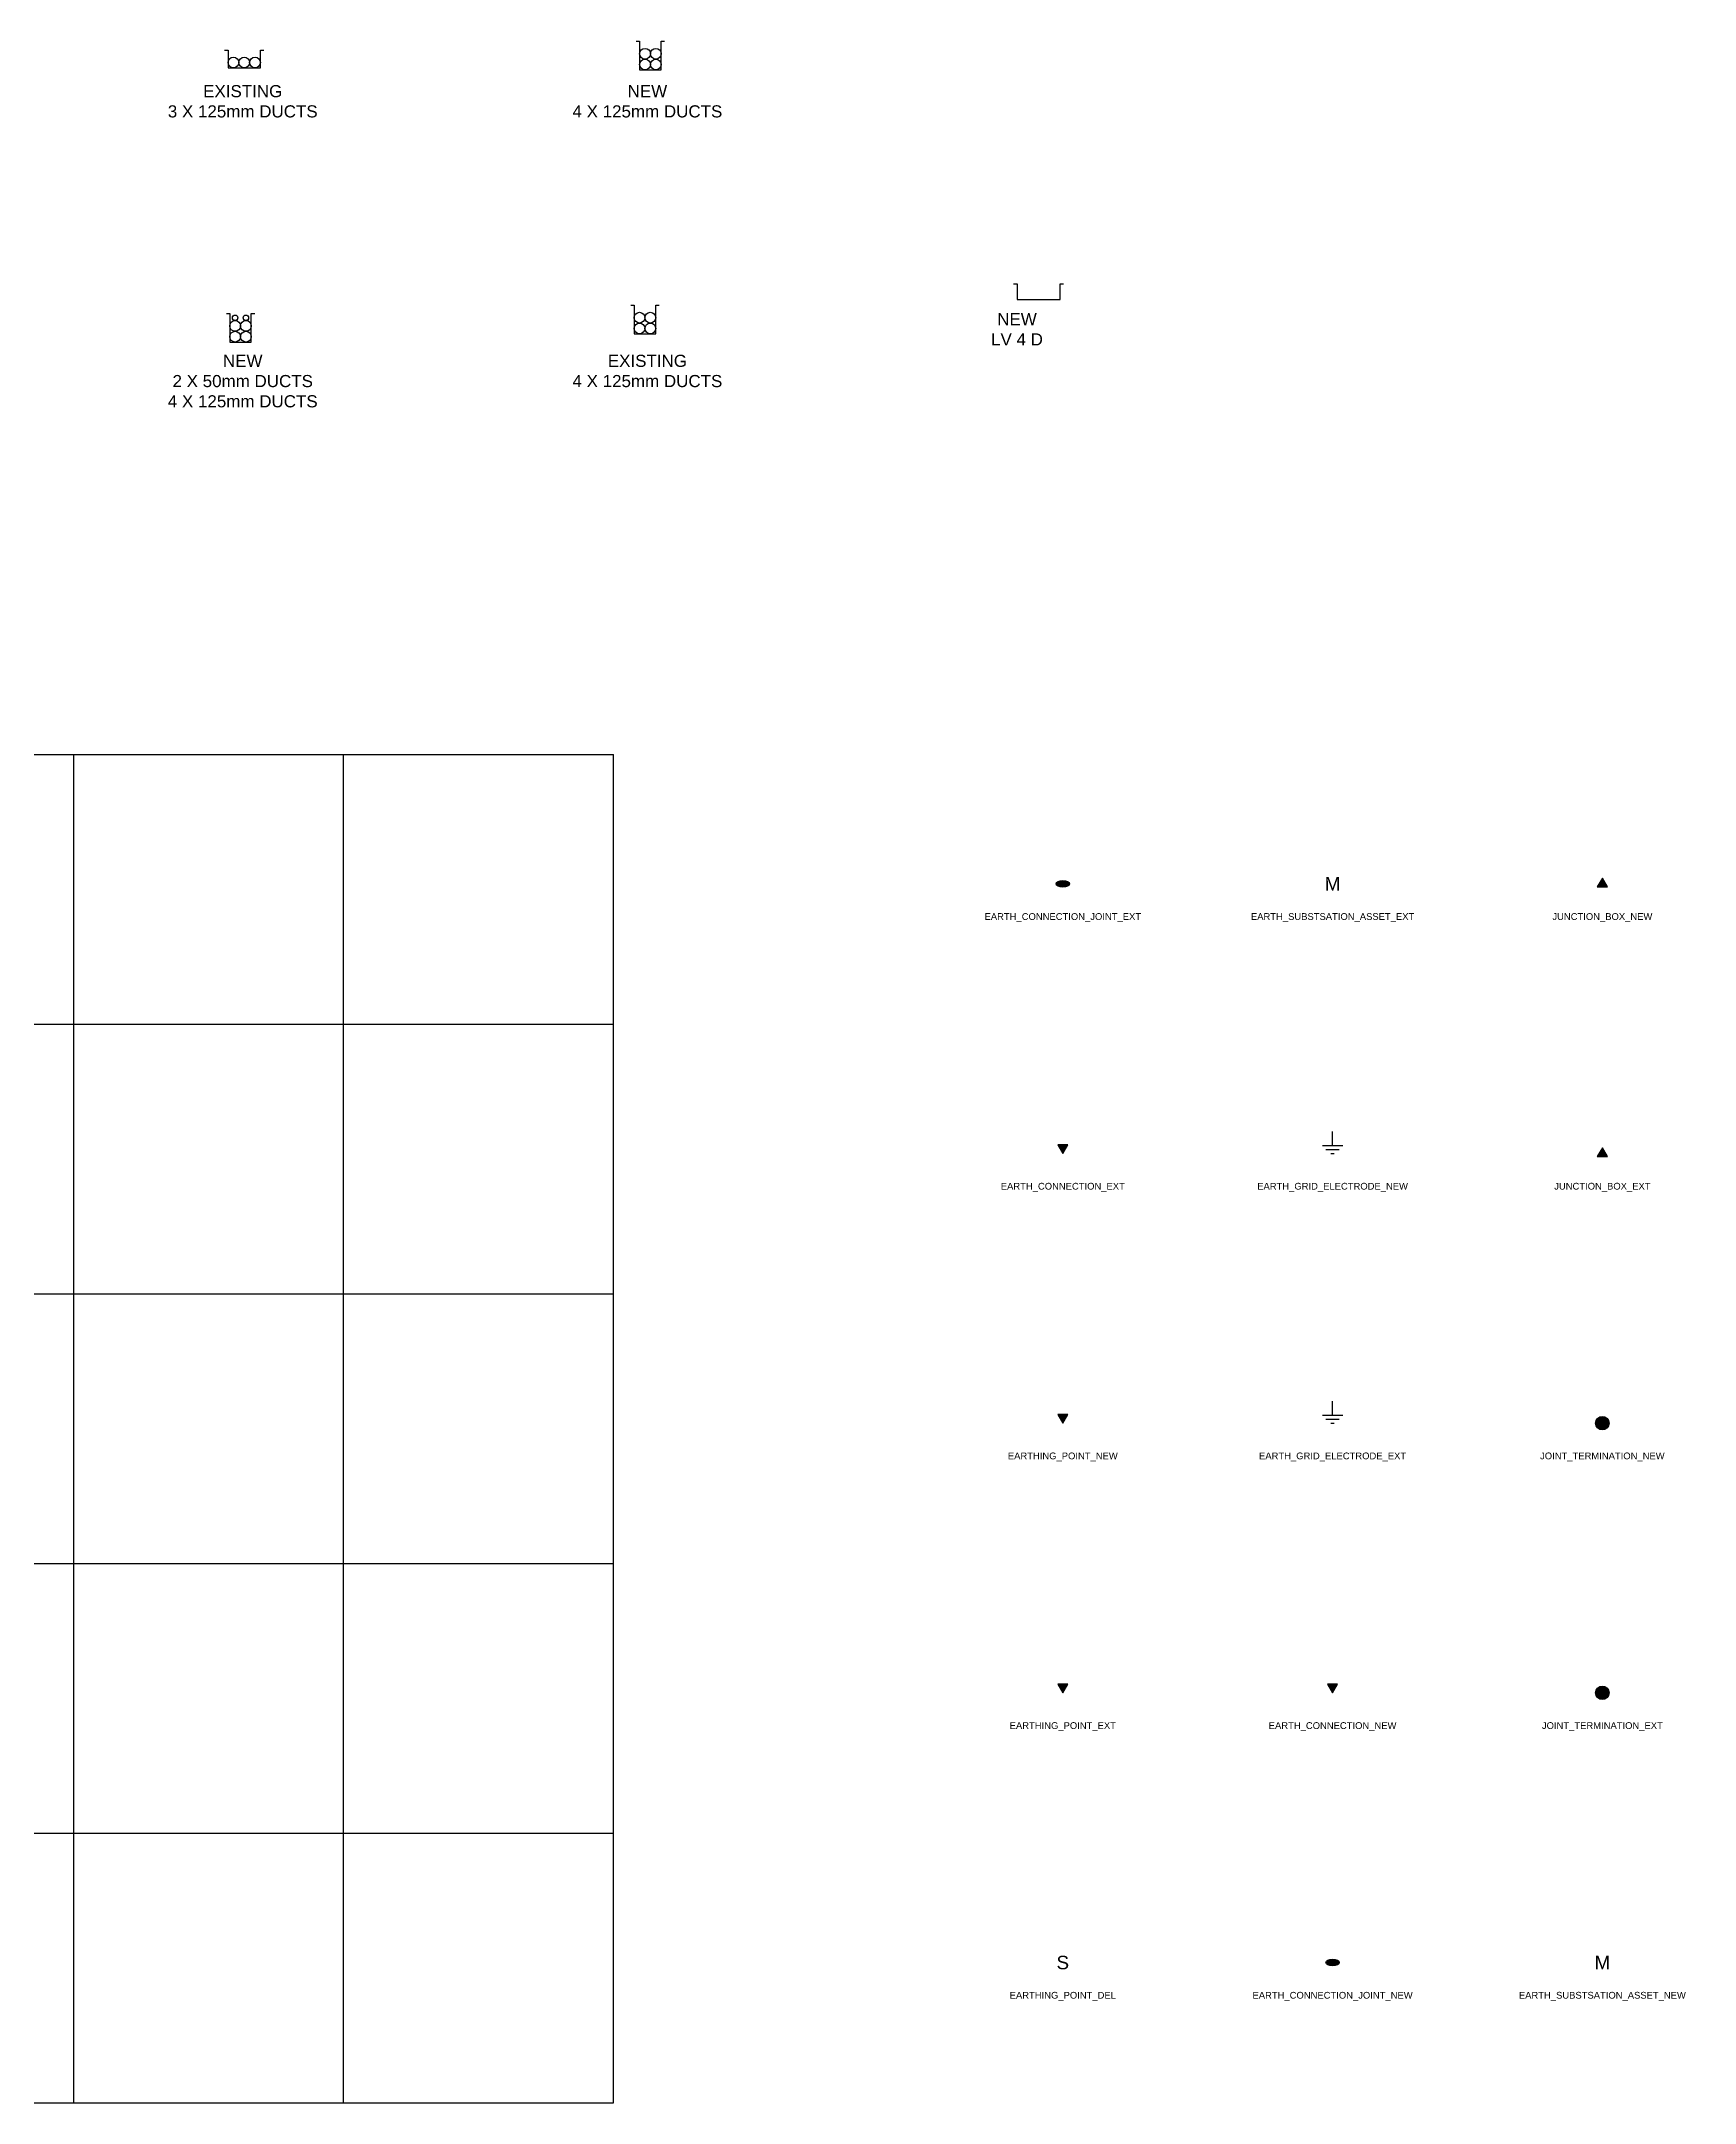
# Model space of a CAD drawing. Header units: metres. Extents: x -282 to 3977, y 160 to 949.
# Drawn here: x 977.9 to 1223.1, y 162.4 to 468.1 of the extents above; entities that cross this region are included whole.
import ezdxf
from ezdxf.enums import TextEntityAlignment as Align

# ---------------------------------------------------------------- set-up
doc = ezdxf.new("R2010")
doc.units = ezdxf.units.M
doc.layers.get('0').update_dxf_attribs({"color": 6})
for name, color, linetype in [('Duct_SP_EXT', 7, 'Continuous'), ('Duct_SP_NEW', 2, 'Continuous'), ('Equip_TR_EXT', 7, 'Continuous'), ('Equip_TR_NEW', 2, 'Continuous')]:
    doc.layers.add(name, color=color, linetype=linetype)
doc.styles.add('ARIAL', font='ARIAL.TTF', dxfattribs={"height": 2})
doc.styles.get("Standard").update_dxf_attribs({"font": 'ARIAL.TTF'})

# ---------------------------------------------------------------- blocks, each defined once
blk = doc.blocks.new('EARTHING_POINT_DEL')
at = {"style": 'ARIAL'}
blk.add_text('S', height=2, dxfattribs=at).set_placement((0, 0), align=Align.MIDDLE_CENTER)
for tag, flags, p in [('CONNECTION_TYPE', 9, (1.5, 0)), ('TYPE_DESCRIPTION', 9, (1.5, -0.2)), ('TYPE_INFORMATION', 9, (1.5, -0.4)), ('OWNED_BY', 9, (1.5, -1)), ('OPERATED_BY', 9, (1.5, -1.2)), ('ORIENTATION', 9, (1.5, -1.6)), ('STATE', 9, (1.5, -1.8)), ('Z', 1, (1.5, -2)), ('EARTH_TYPE', 9, (1.5, -0.6)), ('FEEDER_NUMBER', 9, (1.5, -0.8)), ('MAINTAINED_BY', 9, (1.5, -1.4))]:
    blk.add_attdef(tag, text='', height=0.2, dxfattribs=dict(flags=flags)).set_placement(p, align=Align.MIDDLE_LEFT)
blk = doc.blocks.new('EARTHING_POINT_EXT')
blk.add_hatch(color=256).paths.add_polyline_path([(-0.75, 1.3), (0, 0), (0.75, 1.3)])
blk.add_lwpolyline([(-0.75, 1.3), (0, 0), (0.75, 1.3)], close=True)
for tag, flags, p in [('CONNECTION_TYPE', 9, (1.5, 0)), ('TYPE_DESCRIPTION', 9, (1.5, -0.2)), ('TYPE_INFORMATION', 9, (1.5, -0.4)), ('OWNED_BY', 9, (1.5, -1)), ('OPERATED_BY', 9, (1.5, -1.2)), ('ORIENTATION', 9, (1.5, -1.6)), ('STATE', 9, (1.5, -1.8)), ('Z', 1, (1.5, -2)), ('EARTH_TYPE', 9, (1.5, -0.6)), ('FEEDER_NUMBER', 9, (1.5, -0.8)), ('MAINTAINED_BY', 9, (1.5, -1.4))]:
    blk.add_attdef(tag, text='', height=0.2, dxfattribs=dict(flags=flags)).set_placement(p, align=Align.MIDDLE_LEFT)
blk = doc.blocks.new('EARTHING_POINT_NEW')
blk.add_hatch(color=256).paths.add_polyline_path([(-0.75, 1.3), (0, 0), (0.75, 1.3)])
blk.add_lwpolyline([(-0.75, 1.3), (0, 0), (0.75, 1.3)], close=True)
for tag, flags, p in [('CONNECTION_TYPE', 9, (1.5, 0)), ('TYPE_DESCRIPTION', 9, (1.5, -0.2)), ('TYPE_INFORMATION', 9, (1.5, -0.4)), ('OWNED_BY', 9, (1.5, -1)), ('OPERATED_BY', 9, (1.5, -1.2)), ('ORIENTATION', 9, (1.5, -1.6)), ('STATE', 9, (1.5, -1.8)), ('Z', 1, (1.5, -2)), ('EARTH_TYPE', 9, (1.5, -0.6)), ('FEEDER_NUMBER', 9, (1.5, -0.8)), ('MAINTAINED_BY', 9, (1.5, -1.4))]:
    blk.add_attdef(tag, text='', height=0.2, dxfattribs=dict(flags=flags)).set_placement(p, align=Align.MIDDLE_LEFT)
blk = doc.blocks.new('EARTH_CONNECTION_EXT')
blk.add_hatch(color=256).paths.add_polyline_path([(-0.75, 1.3), (0, 0), (0.75, 1.3)])
blk.add_lwpolyline([(-0.75, 1.3), (0, 0), (0.75, 1.3)], close=True)
for tag, flags, p in [('CONNECTION_TYPE', 9, (1.5, 0)), ('OWNED_BY', 9, (1.5, -0.4)), ('OPERATED_BY', 9, (1.5, -0.6)), ('ORIENTATION', 9, (1.5, -1)), ('STATE', 9, (1.5, -1.2)), ('Z', 1, (1.5, -1.6)), ('FEEDER_NUMBER', 9, (1.5, -0.2)), ('MAINTAINED_BY', 9, (1.5, -0.8)), ('EARTH_TYPE', 9, (1.5, -1.4))]:
    blk.add_attdef(tag, text='', height=0.2, dxfattribs=dict(flags=flags)).set_placement(p, align=Align.MIDDLE_LEFT)
blk = doc.blocks.new('EARTH_CONNECTION_JOINT_EXT')
h = blk.add_hatch(color=256)
edge = h.paths.add_edge_path()
edge.add_ellipse((0, 0), major_axis=(-1, 0), ratio=0.491967, start_angle=0, end_angle=360)
blk.add_ellipse((0, 0), major_axis=(-1, 0), ratio=0.491967)
for tag, flags, p in [('CONNECTION_TYPE', 9, (1.5, 0)), ('OWNED_BY', 9, (1.5, -0.4)), ('OPERATED_BY', 9, (1.5, -0.6)), ('ORIENTATION', 9, (1.5, -1)), ('STATE', 9, (1.5, -1.2)), ('Z', 1, (1.5, -1.6)), ('FEEDER_NUMBER', 9, (1.5, -0.2)), ('MAINTAINED_BY', 9, (1.5, -0.8)), ('EARTH_TYPE', 9, (1.5, -1.4))]:
    blk.add_attdef(tag, text='', height=0.2, dxfattribs=dict(flags=flags)).set_placement(p, align=Align.MIDDLE_LEFT)
blk = doc.blocks.new('EARTH_CONNECTION_JOINT_NEW')
h = blk.add_hatch(color=256)
edge = h.paths.add_edge_path()
edge.add_ellipse((0, 0), major_axis=(-1, 0), ratio=0.491967, start_angle=0, end_angle=360)
blk.add_ellipse((0, 0), major_axis=(-1, 0), ratio=0.491967)
at = {"flags": 9}
for tag, p in [('ORIENTATION', (0.93, 0.83)), ('CONNECTION_TYPE', (0.93, 0.39)), ('OWNED_BY', (0.93, -0.03)), ('EARTH_TYPE', (0.93, 0.6)), ('FEEDER_NUMBER', (0.93, 0.17)), ('OPERATED_BY', (0.93, -0.23)), ('STATE', (0.93, -0.63)), ('MAINTAINED_BY', (0.93, -0.43))]:
    blk.add_attdef(tag, text='', height=0.2, dxfattribs=at).set_placement(p, align=Align.MIDDLE_LEFT)
at = {"flags": 1}
blk.add_attdef('Z', (0.94, -0.94), '', height=0.2, dxfattribs=at)
blk = doc.blocks.new('EARTH_CONNECTION_NEW')
blk.add_hatch(color=256).paths.add_polyline_path([(-0.75, 1.3), (0, 0), (0.75, 1.3)])
blk.add_lwpolyline([(-0.75, 1.3), (0, 0), (0.75, 1.3)], close=True)
at = {"flags": 9}
for tag, p in [('ORIENTATION', (0.93, 0.83)), ('CONNECTION_TYPE', (0.93, 0.39)), ('OWNED_BY', (0.93, -0.03)), ('EARTH_TYPE', (0.93, 0.6)), ('FEEDER_NUMBER', (0.93, 0.17)), ('OPERATED_BY', (0.93, -0.23)), ('STATE', (0.93, -0.63)), ('MAINTAINED_BY', (0.93, -0.43))]:
    blk.add_attdef(tag, text='', height=0.2, dxfattribs=at).set_placement(p, align=Align.MIDDLE_LEFT)
at = {"flags": 1}
blk.add_attdef('Z', (0.93, -0.95), '', height=0.2, dxfattribs=at)
blk = doc.blocks.new('EARTH_GRID_ELECTRODE_EXT')
for p, q in [((0, 1.2), (0, 3.24)), ((-1.5, 1.2), (1.5, 1.2)), ((-1, 0.6), (1, 0.6)), ((-0.25, 0), (0.25, 0))]:
    blk.add_line(p, q)
for tag, flags, p in [('CONNECTION_TYPE', 9, (1.5, 0)), ('OWNED_BY', 9, (1.5, -0.4)), ('OPERATED_BY', 9, (1.5, -0.6)), ('ORIENTATION', 9, (1.5, -1)), ('STATE', 9, (1.5, -1.2)), ('Z', 1, (1.5, -1.6)), ('FEEDER_NUMBER', 9, (1.5, -0.2)), ('MAINTAINED_BY', 9, (1.5, -0.8)), ('EARTH_TYPE', 9, (1.5, -1.4))]:
    blk.add_attdef(tag, text='', height=0.2, dxfattribs=dict(flags=flags)).set_placement(p, align=Align.MIDDLE_LEFT)
blk = doc.blocks.new('EARTH_GRID_ELECTRODE_NEW')
for p, q in [((0, 1.2), (0, 3.24)), ((-1.5, 1.2), (1.5, 1.2)), ((-1, 0.6), (1, 0.6)), ((-0.25, 0), (0.25, 0))]:
    blk.add_line(p, q)
at = {"flags": 9}
for tag, p in [('ORIENTATION', (0.93, 0.83)), ('CONNECTION_TYPE', (0.93, 0.39)), ('OWNED_BY', (0.93, -0.03)), ('EARTH_TYPE', (0.93, 0.6)), ('FEEDER_NUMBER', (0.93, 0.17)), ('OPERATED_BY', (0.93, -0.23)), ('STATE', (0.93, -0.63)), ('MAINTAINED_BY', (0.93, -0.43))]:
    blk.add_attdef(tag, text='', height=0.2, dxfattribs=at).set_placement(p, align=Align.MIDDLE_LEFT)
at = {"flags": 1}
blk.add_attdef('Z', (0.93, -0.94), '', height=0.2, dxfattribs=at)
blk = doc.blocks.new('EARTH_SUBSTSATION_ASSET_EXT')
at = {"style": 'ARIAL'}
blk.add_text('M', height=2, dxfattribs=at).set_placement((0, 0), align=Align.MIDDLE_CENTER)
for tag, flags, p in [('CONNECTION_TYPE', 9, (1.5, 0)), ('OWNED_BY', 9, (1.5, -0.4)), ('OPERATED_BY', 9, (1.5, -0.6)), ('ORIENTATION', 9, (1.5, -1)), ('STATE', 9, (1.5, -1.2)), ('Z', 1, (1.5, -1.6)), ('FEEDER_NUMBER', 9, (1.5, -0.2)), ('MAINTAINED_BY', 9, (1.5, -0.8)), ('EARTH_TYPE', 9, (1.5, -1.4))]:
    blk.add_attdef(tag, text='', height=0.2, dxfattribs=dict(flags=flags)).set_placement(p, align=Align.MIDDLE_LEFT)
blk = doc.blocks.new('EARTH_SUBSTSATION_ASSET_NEW')
at = {"style": 'ARIAL'}
blk.add_text('M', height=2, dxfattribs=at).set_placement((0, 0), align=Align.MIDDLE_CENTER)
at = {"flags": 1}
blk.add_attdef('Z', (0, 0), '', height=0.2, dxfattribs=at)
at = {"flags": 9}
for tag, p in [('ORIENTATION', (0.93, 0.83)), ('CONNECTION_TYPE', (0.93, 0.39)), ('OWNED_BY', (0.93, -0.03)), ('EARTH_TYPE', (0.93, 0.6)), ('FEEDER_NUMBER', (0.93, 0.17)), ('OPERATED_BY', (0.93, -0.23)), ('STATE', (0.93, -0.63)), ('MAINTAINED_BY', (0.93, -0.43))]:
    blk.add_attdef(tag, text='', height=0.2, dxfattribs=at).set_placement(p, align=Align.MIDDLE_LEFT)
blk = doc.blocks.new('JOINT_TERMINATION_EXT')
h = blk.add_hatch(color=256)
edge = h.paths.add_edge_path()
edge.add_arc((0, 0), 1, 0, 360)
blk.add_circle((0, 0), 1)
for tag, flags, p in [('CONNECTION_TYPE', 9, (1.5, 0)), ('TYPE_DESCRIPTION', 9, (1.5, -0.2)), ('TYPE_INFORMATION', 9, (1.5, -0.4)), ('OWNED_BY', 9, (1.5, -0.8)), ('OPERATED_BY', 9, (1.5, -1)), ('ORIENTATION', 9, (1.5, -1.4)), ('STATE', 9, (1.5, -1.6)), ('Z', 1, (1.5, -1.8)), ('FEEDER_NUMBER', 9, (1.5, -0.6)), ('MAINTAINED_BY', 9, (1.5, -1.2))]:
    blk.add_attdef(tag, text='', height=0.2, dxfattribs=dict(flags=flags)).set_placement(p, align=Align.MIDDLE_LEFT)
blk = doc.blocks.new('JOINT_TERMINATION_NEW')
h = blk.add_hatch(color=256)
edge = h.paths.add_edge_path()
edge.add_arc((0, 0), 1, 0, 360)
blk.add_circle((0, 0), 1)
at = {"flags": 9}
for tag, p in [('TYPE_DESCRIPTION', (0.93, 0.68)), ('TYPE_INFORMATION', (0.93, 0.46)), ('CONNECTION_TYPE', (0.93, 0.88)), ('OWNED_BY', (0.93, 0.07)), ('FEEDER_NUMBER', (0.93, 0.27)), ('OPERATED_BY', (0.93, -0.13)), ('ORIENTATION', (0.93, -0.56)), ('STATE', (0.93, -0.77)), ('MAINTAINED_BY', (0.93, -0.33))]:
    blk.add_attdef(tag, text='', height=0.2, dxfattribs=at).set_placement(p, align=Align.MIDDLE_LEFT)
at = {"flags": 1}
blk.add_attdef('Z', (0.96, -1.08), '', height=0.2, dxfattribs=at)
blk = doc.blocks.new('JUNCTION_BOX_EXT')
blk.add_hatch(color=256).paths.add_polyline_path([(0.75, -0.45), (0, 0.85), (-0.75, -0.45)])
blk.add_lwpolyline([(0.75, -0.45), (0, 0.85), (-0.75, -0.45)], close=True)
for tag, flags, p in [('CONNECTION_TYPE', 9, (1.5, 0)), ('TYPE_DESCRIPTION', 9, (1.5, -0.2)), ('TYPE_INFORMATION', 9, (1.5, -0.4)), ('OWNED_BY', 9, (1.5, -0.8)), ('OPERATED_BY', 9, (1.5, -1)), ('ORIENTATION', 9, (1.5, -1.4)), ('STATE', 9, (1.5, -1.6)), ('Z', 1, (1.5, -1.8)), ('FEEDER_NUMBER', 9, (1.5, -0.6)), ('MAINTAINED_BY', 9, (1.5, -1.2))]:
    blk.add_attdef(tag, text='', height=0.2, dxfattribs=dict(flags=flags)).set_placement(p, align=Align.MIDDLE_LEFT)
blk = doc.blocks.new('JUNCTION_BOX_NEW')
blk.add_hatch(color=256).paths.add_polyline_path([(0.75, -0.45), (0, 0.85), (-0.75, -0.45)])
blk.add_lwpolyline([(0.75, -0.45), (0, 0.85), (-0.75, -0.45)], close=True)
at = {"flags": 9}
for tag, p in [('TYPE_DESCRIPTION', (0.93, 0.68)), ('TYPE_INFORMATION', (0.93, 0.46)), ('CONNECTION_TYPE', (0.93, 0.88)), ('OWNED_BY', (0.93, 0.07)), ('FEEDER_NUMBER', (0.93, 0.27)), ('OPERATED_BY', (0.93, -0.13)), ('ORIENTATION', (0.93, -0.56)), ('STATE', (0.93, -0.77)), ('MAINTAINED_BY', (0.93, -0.33))]:
    blk.add_attdef(tag, text='', height=0.2, dxfattribs=at).set_placement(p, align=Align.MIDDLE_LEFT)
at = {"flags": 1}
blk.add_attdef('Z', (0.93, -1.09), '', height=0.2, dxfattribs=at)
blk = doc.blocks.new('TRENCH_HV_2_DUCTS')
blk.add_lwpolyline([(-0.5, 4.25), (0, 4.25), (0, 0), (3.2, 0), (3.2, 4.25), (3.7, 4.25)])
blk = doc.blocks.new('DUCT_NEW')
blk.add_circle((0, 0.8), 0.8)
at = {"flags": 1}
blk.add_attdef('Z', (0, 0), '', height=0.2, dxfattribs=at)
at = {"flags": 9}
for tag, p in [('DUCT_CODE', (0, 0)), ('XSECT_TYPE', (0, -0.2)), ('STATE', (0, -0.6)), ('OWNED_BY', (0, -1.02)), ('OPERATED_BY', (0, -1.23)), ('FB_REFERENCE', (0, -0.4)), ('NOTES', (0, -0.8)), ('MAINTAINED_BY', (0, -1.42))]:
    blk.add_attdef(tag, text='', height=0.2, dxfattribs=at).set_placement(p, align=Align.MIDDLE_LEFT)
blk = doc.blocks.new('DUCT_50_NEW')
blk.add_circle((0, 0.4), 0.4)
at = {"flags": 1}
blk.add_attdef('Z', (0, 0), '', height=0.2, dxfattribs=at)
at = {"flags": 9}
for tag, p in [('DUCT_CODE', (0, 0)), ('XSECT_TYPE', (0, -0.2)), ('STATE', (0, -0.6)), ('OWNED_BY', (0, -1.01)), ('OPERATED_BY', (0, -1.21)), ('FB_REFERENCE', (0, -0.4)), ('NOTES', (0, -0.8)), ('MAINTAINED_BY', (0, -1.42))]:
    blk.add_attdef(tag, text='', height=0.2, dxfattribs=at).set_placement(p, align=Align.MIDDLE_LEFT)
blk = doc.blocks.new('TRENCH_2X50_&_4X125_NEW')
for name, p in [('TRENCH_HV_2_DUCTS', (-1.6, 0)), ('DUCT_NEW', (-0.8, 1.6)), ('DUCT_50_NEW', (-0.8, 3.2)), ('DUCT_NEW', (0.8, 1.6)), ('DUCT_50_NEW', (0.8, 3.2)), ('DUCT_NEW', (-0.8, 0)), ('DUCT_NEW', (0.8, 0))]:
    blk.add_blockref(name, p)
blk = doc.blocks.new('DUCT_EXT')
blk.add_circle((0, 0.8), 0.8)
at = {"flags": 1}
blk.add_attdef('Z', (0, 0), '', height=0.2, dxfattribs=at)
at = {"flags": 9}
for tag, p in [('DUCT_CODE', (0, 0)), ('XSECT_TYPE', (0, -0.2)), ('STATE', (0, -0.6)), ('FB_REFERENCE', (0, -0.4)), ('NOTES', (0, -0.8))]:
    blk.add_attdef(tag, text='', height=0.2, dxfattribs=at).set_placement(p, align=Align.MIDDLE_LEFT)
blk = doc.blocks.new('TRENCH_LV_3_DUCTS')
blk.add_lwpolyline([(-0.5, 2.65), (0, 2.65), (0, 0), (4.8, 0), (4.8, 2.65), (5.3, 2.65)])
blk = doc.blocks.new('TRENCH_3X125_EXT')
for name, p in [('TRENCH_LV_3_DUCTS', (-2.4, 0)), ('DUCT_EXT', (-1.6, 0)), ('DUCT_EXT', (0, 0)), ('DUCT_EXT', (1.6, 0))]:
    blk.add_blockref(name, p)
blk = doc.blocks.new('TRENCH_4X125_EXT')
for name, p in [('TRENCH_HV_2_DUCTS', (-1.6, 0)), ('DUCT_EXT', (-0.8, 1.6)), ('DUCT_EXT', (0.8, 1.6)), ('DUCT_EXT', (-0.8, 0)), ('DUCT_EXT', (0.8, 0))]:
    blk.add_blockref(name, p)
blk = doc.blocks.new('TRENCH_4X125_NEW')
for name, p in [('TRENCH_HV_2_DUCTS', (-1.6, 0)), ('DUCT_NEW', (-0.8, 1.6)), ('DUCT_NEW', (0.8, 1.6)), ('DUCT_NEW', (-0.8, 0)), ('DUCT_NEW', (0.8, 0))]:
    blk.add_blockref(name, p)
blk = doc.blocks.new('TRENCH_LV_4_DUCTS')
blk.add_lwpolyline([(-0.5, 2.35), (0, 2.35), (0, 0), (6.4, 0), (6.4, 2.35), (6.9, 2.35)])

msp = doc.modelspace()

# ---------------------------------------------------------------- linework, layer by layer
for p, q in [((742.76, 362.37), (1062.76, 362.37)), ((982.76, 162.37), (982.76, 362.37)), ((1022.76, 162.37), (1022.76, 362.37)), ((1062.76, 162.37), (1062.76, 362.37)), ((742.76, 322.37), (1062.76, 322.37)), ((742.76, 282.37), (1062.76, 282.37)), ((742.76, 242.37), (1062.76, 242.37)), ((742.76, 202.37), (1062.76, 202.37)), ((742.76, 162.37), (1062.76, 162.37))]:
    msp.add_line(p, q)

# ---------------------------------------------------------------- block references
msp.add_blockref('EARTHING_POINT_DEL', (1129.4, 183.17))
at = {"layer": 'Duct_SP_EXT'}
for name, p in [('TRENCH_3X125_EXT', (1008.03, 464.19)), ('TRENCH_4X125_EXT', (1067.44, 424.74))]:
    msp.add_blockref(name, p, dxfattribs=at)
at = {"layer": 'Duct_SP_NEW'}
for name, p in [('TRENCH_4X125_NEW', (1068.26, 463.89)), ('TRENCH_LV_4_DUCTS', (1122.61, 429.82)), ('TRENCH_2X50_&_4X125_NEW', (1007.48, 423.52))]:
    msp.add_blockref(name, p, dxfattribs=at)
at = {"layer": 'Equip_TR_EXT'}
for name, p in [('EARTH_CONNECTION_JOINT_EXT', (1129.4, 343.17)), ('EARTH_SUBSTSATION_ASSET_EXT', (1169.4, 343.17)), ('EARTH_CONNECTION_EXT', (1129.4, 303.17)), ('JUNCTION_BOX_EXT', (1209.4, 303.17)), ('EARTH_GRID_ELECTRODE_EXT', (1169.4, 263.17)), ('EARTHING_POINT_EXT', (1129.4, 223.17)), ('JOINT_TERMINATION_EXT', (1209.4, 223.17))]:
    msp.add_blockref(name, p, dxfattribs=at)
at = {"layer": 'Equip_TR_NEW'}
for name, p in [('JUNCTION_BOX_NEW', (1209.4, 343.17)), ('EARTH_GRID_ELECTRODE_NEW', (1169.4, 303.17)), ('EARTHING_POINT_NEW', (1129.4, 263.17)), ('JOINT_TERMINATION_NEW', (1209.4, 263.17)), ('EARTH_CONNECTION_NEW', (1169.4, 223.17)), ('EARTH_CONNECTION_JOINT_NEW', (1169.4, 183.17)), ('EARTH_SUBSTSATION_ASSET_NEW', (1209.4, 183.17))]:
    msp.add_blockref(name, p, dxfattribs=at)

# ---------------------------------------------------------------- texts
at = {"char_height": 1.8, "width": 40, "attachment_point": 2}
for s, insert in [('EXISTING\\P3 X 125mm DUCTS\\P', (1007.81, 461.64)), ('NEW\\P4 X 125mm DUCTS\\P', (1067.81, 461.64)), ('NEW\\PLV 4 D', (1122.61, 427.82)), ('NEW\\P2 X 50mm DUCTS\\P4 X 125mm DUCTS\\P', (1007.81, 421.64)), ('EXISTING\\P4 X 125mm DUCTS\\P', (1067.81, 421.64))]:
    msp.add_mtext(s, dxfattribs=dict(at, insert=insert))
at = {"char_height": 1, "attachment_point": 5, "bg_fill": 3, "box_fill_scale": 1.2, "bg_fill_color": 256, "bg_fill_transparency": 0}
for s, insert, width in [('EARTH_CONNECTION_JOINT_EXT', (1129.4, 338.17), 26), ('EARTH_SUBSTSATION_ASSET_EXT', (1169.4, 338.17), 27), ('JUNCTION_BOX_NEW', (1209.4, 338.17), 16), ('EARTH_CONNECTION_EXT', (1129.4, 298.17), 20), ('EARTH_GRID_ELECTRODE_NEW', (1169.4, 298.17), 24), ('JUNCTION_BOX_EXT', (1209.4, 298.17), 16), ('EARTHING_POINT_NEW', (1129.4, 258.17), 18), ('EARTH_GRID_ELECTRODE_EXT', (1169.4, 258.17), 24), ('JOINT_TERMINATION_NEW', (1209.4, 258.17), 21), ('EARTHING_POINT_EXT', (1129.4, 218.17), 18), ('EARTH_CONNECTION_NEW', (1169.4, 218.17), 20), ('JOINT_TERMINATION_EXT', (1209.4, 218.17), 21), ('EARTHING_POINT_DEL', (1129.4, 178.17), 18), ('EARTH_CONNECTION_JOINT_NEW', (1169.4, 178.17), 26), ('EARTH_SUBSTSATION_ASSET_NEW', (1209.4, 178.17), 27)]:
    msp.add_mtext(s, dxfattribs=dict(at, insert=insert, width=width))

doc.saveas('drawing.dxf')
